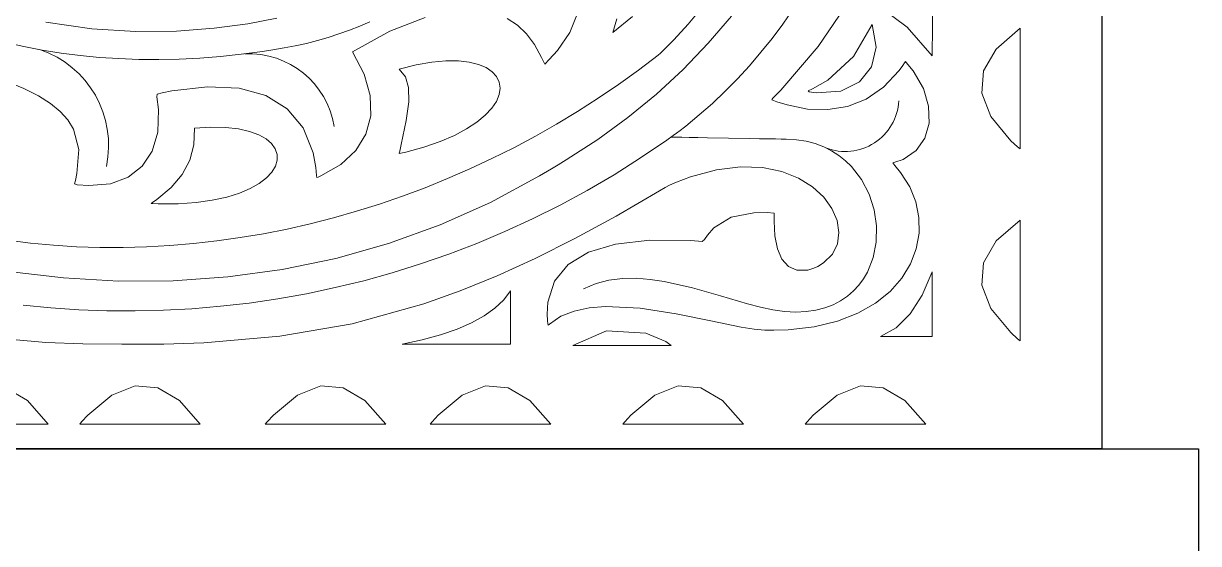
# Model space of a CAD drawing. Header units: inches. Extents: x 249 to 1192, y -18 to 440.
# Drawn here: x 610.308 to 610.912, y 240.85 to 241.118 of the extents above; entities that cross this region are included whole.
import ezdxf

# ---------------------------------------------------------------- set-up
doc = ezdxf.new("R2010")
doc.units = ezdxf.units.IN
doc.header["$MEASUREMENT"] = 0
doc.layers.add('KACA', color=141, linetype='Continuous', lineweight=30)
doc.layers.add('KOLOM', color=5, linetype='Continuous')

# ---------------------------------------------------------------- blocks, each defined once
blk = doc.blocks.new('GORGA')
blk.add_lwpolyline([(366.59218, 151.19092), (367.59218, 151.19092), (367.59218, 149.19092), (366.59218, 149.19092)], close=True)
blk.add_lwpolyline([(366.59218, 151.19092), (367.59218, 151.19092), (367.59218, 149.19092), (366.59218, 149.19092)], close=True)
at = {"lineweight": 9}
for points in [[(367.0295, 149.28214), (367.05773, 149.27877), (367.08602, 149.27715), (367.11429, 149.2773), (367.14243, 149.27928), (367.17032, 149.2831), (367.19789, 149.2888), (367.22501, 149.29643), (367.25159, 149.30601), (367.27753, 149.31758), (367.30272, 149.33117), (367.30889, 149.33489), (367.31234, 149.33698), (367.31654, 149.33947), (367.33282, 149.34995), (367.34828, 149.36123), (367.36291, 149.37326), (367.37669, 149.386), (367.38959, 149.3994), (367.40161, 149.41341)], [(367.04863, 149.41027), (367.07233, 149.40688), (367.0949, 149.40548), (367.11602, 149.4057), (367.13539, 149.40716), (367.15269, 149.40949), (367.16762, 149.41231)], [(367.0295, 149.28214), (367.05773, 149.27877), (367.08602, 149.27715), (367.11429, 149.2773), (367.14243, 149.27928), (367.17032, 149.2831), (367.19789, 149.2888), (367.22501, 149.29643), (367.25159, 149.30601), (367.27753, 149.31758), (367.30272, 149.33117), (367.30889, 149.33489), (367.31234, 149.33698), (367.31654, 149.33947), (367.33282, 149.34995), (367.34828, 149.36123), (367.36291, 149.37326), (367.37669, 149.386), (367.38959, 149.3994), (367.40161, 149.41341)], [(367.04863, 149.41027), (367.07233, 149.40688), (367.0949, 149.40548), (367.11602, 149.4057), (367.13539, 149.40716), (367.15269, 149.40949), (367.16762, 149.41231)], [(367.32214, 149.41444), (367.31839, 149.40501), (367.31198, 149.39562), (367.30781, 149.391), (367.30549, 149.38872), (367.30386, 149.39215), (367.30024, 149.39872), (367.29609, 149.40424), (367.2914, 149.40872), (367.28618, 149.41219)], [(367.24392, 149.41269), (367.22577, 149.40557), (367.20645, 149.39506), (367.21253, 149.38354), (367.21566, 149.37251), (367.21593, 149.36214), (367.21342, 149.35264), (367.20824, 149.3442), (367.20048, 149.33701), (367.19023, 149.33126), (367.18877, 149.33065), (367.18808, 149.33045), (367.18802, 149.3315), (367.18765, 149.33555), (367.18627, 149.34309), (367.18113, 149.35591), (367.17293, 149.3657), (367.16188, 149.37249), (367.14816, 149.37628), (367.13197, 149.37708), (367.11349, 149.37491), (367.10854, 149.3739), (367.10601, 149.37332), (367.10587, 149.37182), (367.10664, 149.36538), (367.10625, 149.35377), (367.10344, 149.344), (367.09833, 149.3362), (367.09111, 149.33054), (367.0819, 149.32716), (367.07088, 149.32621), (367.06474, 149.3267), (367.06346, 149.32716), (367.06392, 149.32894), (367.06469, 149.33237), (367.06565, 149.34477), (367.06293, 149.3553), (367.06006, 149.35999), (367.05612, 149.36437), (367.05107, 149.36849), (367.04484, 149.37239), (367.0374, 149.37612), (367.02869, 149.37974)], [(367.46225, 149.4215), (367.44625, 149.39781), (367.42693, 149.37529), (367.42427, 149.37259), (367.42292, 149.37125), (367.42235, 149.37034), (367.42495, 149.36937), (367.43018, 149.36771), (367.4407, 149.3656), (367.45114, 149.36528), (367.46129, 149.36692), (367.47093, 149.37071), (367.47987, 149.37684), (367.48788, 149.38549), (367.48972, 149.38806), (367.49061, 149.38942), (367.49105, 149.39009), (367.49154, 149.38956), (367.49511, 149.38519), (367.50033, 149.37614), (367.50304, 149.36707), (367.50328, 149.35842), (367.50114, 149.35067), (367.49666, 149.34428), (367.48991, 149.3397), (367.4857, 149.33824), (367.48457, 149.33797), (367.48566, 149.33653), (367.48859, 149.33302), (367.49328, 149.32562), (367.49642, 149.31782), (367.49803, 149.3098), (367.4981, 149.30171), (367.49665, 149.29371), (367.49368, 149.28596), (367.48919, 149.27861), (367.48318, 149.27184), (367.47567, 149.26579), (367.46666, 149.26062), (367.45616, 149.2565), (367.44416, 149.25358), (367.43068, 149.25203), (367.42338, 149.25181), (367.41993, 149.25184), (367.41872, 149.25187), (367.41316, 149.2524), (367.40656, 149.25349), (367.39093, 149.25671), (367.37316, 149.26035), (367.35463, 149.2632), (367.33667, 149.26407), (367.32833, 149.26338), (367.32064, 149.26174), (367.31378, 149.25901), (367.3079, 149.25503), (367.30724, 149.25444), (367.30707, 149.25512), (367.30691, 149.25682), (367.30676, 149.26012), (367.30713, 149.26632), (367.31052, 149.27706), (367.31745, 149.28562), (367.32792, 149.29198), (367.34194, 149.29615), (367.3595, 149.29813), (367.3806, 149.29792), (367.38643, 149.29753), (367.38775, 149.29849), (367.38917, 149.30069), (367.39254, 149.30453), (367.40139, 149.30992), (367.41306, 149.31229), (367.41995, 149.31234), (367.42361, 149.31203), (367.42349, 149.30796), (367.42391, 149.30039), (367.42524, 149.2938), (367.42754, 149.28848), (367.43087, 149.28469), (367.43527, 149.2827), (367.4408, 149.28278), (367.44401, 149.28369), (367.44601, 149.28455), (367.44899, 149.28644), (367.45348, 149.29099), (367.45609, 149.29633), (367.45688, 149.3022), (367.45593, 149.30833), (367.4533, 149.31445), (367.44906, 149.32029), (367.4433, 149.32558), (367.43606, 149.33005), (367.42744, 149.33344), (367.41749, 149.33546), (367.40629, 149.33586), (367.39391, 149.33437), (367.38041, 149.33071), (367.37327, 149.32798), (367.36961, 149.32638), (367.36739, 149.32522), (367.36452, 149.3235), (367.34219, 149.31056), (367.32092, 149.29901), (367.30056, 149.28879), (367.28093, 149.27982), (367.26187, 149.27205), (367.24319, 149.26541), (367.20636, 149.25523), (367.16909, 149.24874), (367.13002, 149.24542), (367.1094, 149.24477), (367.08783, 149.24472), (367.06766, 149.24488), (367.04867, 149.24555), (367.01227, 149.24876)], [(367.32214, 149.41444), (367.31839, 149.40501), (367.31198, 149.39562), (367.30781, 149.391), (367.30549, 149.38872), (367.30386, 149.39215), (367.30024, 149.39872), (367.29609, 149.40424), (367.2914, 149.40872), (367.28618, 149.41219)], [(367.24392, 149.41269), (367.22577, 149.40557), (367.20645, 149.39506), (367.21253, 149.38354), (367.21566, 149.37251), (367.21593, 149.36214), (367.21342, 149.35264), (367.20824, 149.3442), (367.20048, 149.33701), (367.19023, 149.33126), (367.18877, 149.33065), (367.18808, 149.33045), (367.18802, 149.3315), (367.18765, 149.33555), (367.18627, 149.34309), (367.18113, 149.35591), (367.17293, 149.3657), (367.16188, 149.37249), (367.14816, 149.37628), (367.13197, 149.37708), (367.11349, 149.37491), (367.10854, 149.3739), (367.10601, 149.37332), (367.10587, 149.37182), (367.10664, 149.36538), (367.10625, 149.35377), (367.10344, 149.344), (367.09833, 149.3362), (367.09111, 149.33054), (367.0819, 149.32716), (367.07088, 149.32621), (367.06474, 149.3267), (367.06346, 149.32716), (367.06392, 149.32894), (367.06469, 149.33237), (367.06565, 149.34477), (367.06293, 149.3553), (367.06006, 149.35999), (367.05612, 149.36437), (367.05107, 149.36849), (367.04484, 149.37239), (367.0374, 149.37612), (367.02869, 149.37974)], [(367.46225, 149.4215), (367.44625, 149.39781), (367.42693, 149.37529), (367.42427, 149.37259), (367.42292, 149.37125), (367.42235, 149.37034), (367.42495, 149.36937), (367.43018, 149.36771), (367.4407, 149.3656), (367.45114, 149.36528), (367.46129, 149.36692), (367.47093, 149.37071), (367.47987, 149.37684), (367.48788, 149.38549), (367.48972, 149.38806), (367.49061, 149.38942), (367.49105, 149.39009), (367.49154, 149.38956), (367.49511, 149.38519), (367.50033, 149.37614), (367.50304, 149.36707), (367.50328, 149.35842), (367.50114, 149.35067), (367.49666, 149.34428), (367.48991, 149.3397), (367.4857, 149.33824), (367.48457, 149.33797), (367.48566, 149.33653), (367.48859, 149.33302), (367.49328, 149.32562), (367.49642, 149.31782), (367.49803, 149.3098), (367.4981, 149.30171), (367.49665, 149.29371), (367.49368, 149.28596), (367.48919, 149.27861), (367.48318, 149.27184), (367.47567, 149.26579), (367.46666, 149.26062), (367.45616, 149.2565), (367.44416, 149.25358), (367.43068, 149.25203), (367.42338, 149.25181), (367.41993, 149.25184), (367.41872, 149.25187), (367.41316, 149.2524), (367.40656, 149.25349), (367.39093, 149.25671), (367.37316, 149.26035), (367.35463, 149.2632), (367.33667, 149.26407), (367.32833, 149.26338), (367.32064, 149.26174), (367.31378, 149.25901), (367.3079, 149.25503), (367.30724, 149.25444), (367.30707, 149.25512), (367.30691, 149.25682), (367.30676, 149.26012), (367.30713, 149.26632), (367.31052, 149.27706), (367.31745, 149.28562), (367.32792, 149.29198), (367.34194, 149.29615), (367.3595, 149.29813), (367.3806, 149.29792), (367.38643, 149.29753), (367.38775, 149.29849), (367.38917, 149.30069), (367.39254, 149.30453), (367.40139, 149.30992), (367.41306, 149.31229), (367.41995, 149.31234), (367.42361, 149.31203), (367.42349, 149.30796), (367.42391, 149.30039), (367.42524, 149.2938), (367.42754, 149.28848), (367.43087, 149.28469), (367.43527, 149.2827), (367.4408, 149.28278), (367.44401, 149.28369), (367.44601, 149.28455), (367.44899, 149.28644), (367.45348, 149.29099), (367.45609, 149.29633), (367.45688, 149.3022), (367.45593, 149.30833), (367.4533, 149.31445), (367.44906, 149.32029), (367.4433, 149.32558), (367.43606, 149.33005), (367.42744, 149.33344), (367.41749, 149.33546), (367.40629, 149.33586), (367.39391, 149.33437), (367.38041, 149.33071), (367.37327, 149.32798), (367.36961, 149.32638), (367.36739, 149.32522), (367.36452, 149.3235), (367.34219, 149.31056), (367.32092, 149.29901), (367.30056, 149.28879), (367.28093, 149.27982), (367.26187, 149.27205), (367.24319, 149.26541), (367.20636, 149.25523), (367.16909, 149.24874), (367.13002, 149.24542), (367.1094, 149.24477), (367.08783, 149.24472), (367.06766, 149.24488), (367.04867, 149.24555), (367.01227, 149.24876)], [(367.43321, 149.41672), (367.42794, 149.40921), (367.42244, 149.40189), (367.41673, 149.39478), (367.4108, 149.38788), (367.40466, 149.3812), (367.39831, 149.37474), (367.39175, 149.36853), (367.38498, 149.36255), (367.37802, 149.35683), (367.37446, 149.35407), (367.37401, 149.35373), (367.37324, 149.35316), (367.37157, 149.35197), (367.36824, 149.34959), (367.35477, 149.34044), (367.34112, 149.33182), (367.3273, 149.32373), (367.31332, 149.31616), (367.2992, 149.3091), (367.28495, 149.30256), (367.27059, 149.29652), (367.25613, 149.29099), (367.24159, 149.28595), (367.22697, 149.2814), (367.2123, 149.27734), (367.19759, 149.27376), (367.18285, 149.27066), (367.16809, 149.26802), (367.15334, 149.26586), (367.1386, 149.26415), (367.12389, 149.2629), (367.10922, 149.2621), (367.09461, 149.26175), (367.08008, 149.26184), (367.06562, 149.26236), (367.05127, 149.26332), (367.03704, 149.26469)], [(367.43321, 149.41672), (367.42794, 149.40921), (367.42244, 149.40189), (367.41673, 149.39478), (367.4108, 149.38788), (367.40466, 149.3812), (367.39831, 149.37474), (367.39175, 149.36853), (367.38498, 149.36255), (367.37802, 149.35683), (367.37446, 149.35407), (367.37401, 149.35373), (367.37324, 149.35316), (367.37157, 149.35197), (367.36824, 149.34959), (367.35477, 149.34044), (367.34112, 149.33182), (367.3273, 149.32373), (367.31332, 149.31616), (367.2992, 149.3091), (367.28495, 149.30256), (367.27059, 149.29652), (367.25613, 149.29099), (367.24159, 149.28595), (367.22697, 149.2814), (367.2123, 149.27734), (367.19759, 149.27376), (367.18285, 149.27066), (367.16809, 149.26802), (367.15334, 149.26586), (367.1386, 149.26415), (367.12389, 149.2629), (367.10922, 149.2621), (367.09461, 149.26175), (367.08008, 149.26184), (367.06562, 149.26236), (367.05127, 149.26332), (367.03704, 149.26469)], [(367.02801, 149.39983), (367.03735, 149.39775), (367.04686, 149.39594), (367.05652, 149.39441), (367.06632, 149.39315), (367.07626, 149.39219), (367.08634, 149.39151), (367.09655, 149.39113), (367.10688, 149.39104), (367.11732, 149.39126), (367.12788, 149.39178), (367.13853, 149.39261), (367.14929, 149.39376), (367.16014, 149.39523), (367.16559, 149.39608), (367.16835, 149.39654), (367.17127, 149.39701), (367.17707, 149.3981), (367.1828, 149.39937), (367.18845, 149.40081), (367.19402, 149.40242), (367.19951, 149.40421), (367.20493, 149.40615), (367.21026, 149.40826), (367.21551, 149.41053)], [(367.02801, 149.39983), (367.03735, 149.39775), (367.04686, 149.39594), (367.05652, 149.39441), (367.06632, 149.39315), (367.07626, 149.39219), (367.08634, 149.39151), (367.09655, 149.39113), (367.10688, 149.39104), (367.11732, 149.39126), (367.12788, 149.39178), (367.13853, 149.39261), (367.14929, 149.39376), (367.16014, 149.39523), (367.16559, 149.39608), (367.16835, 149.39654), (367.17127, 149.39701), (367.17707, 149.3981), (367.1828, 149.39937), (367.18845, 149.40081), (367.19402, 149.40242), (367.19951, 149.40421), (367.20493, 149.40615), (367.21026, 149.40826), (367.21551, 149.41053)], [(367.38622, 149.41749), (367.37922, 149.40929), (367.37183, 149.40124), (367.36798, 149.39729), (367.36602, 149.39532), (367.36503, 149.39435), (367.3638, 149.39337), (367.35373, 149.38567), (367.34345, 149.37827), (367.333, 149.37116), (367.32237, 149.36434), (367.31157, 149.35783), (367.30062, 149.35161), (367.28953, 149.3457), (367.2783, 149.34009), (367.26694, 149.3348), (367.25547, 149.32981), (367.2439, 149.32514), (367.23223, 149.32079), (367.22048, 149.31676), (367.20865, 149.31305), (367.19676, 149.30967), (367.18481, 149.30662), (367.17282, 149.3039), (367.1608, 149.30151), (367.14875, 149.29946), (367.13668, 149.29775), (367.12461, 149.29638), (367.11255, 149.29536), (367.1005, 149.29469), (367.08848, 149.29436), (367.07649, 149.29439), (367.06455, 149.29478), (367.05266, 149.29552), (367.04084, 149.29663), (367.02909, 149.2981)], [(367.38622, 149.41749), (367.37922, 149.40929), (367.37183, 149.40124), (367.36798, 149.39729), (367.36602, 149.39532), (367.36503, 149.39435), (367.3638, 149.39337), (367.35373, 149.38567), (367.34345, 149.37827), (367.333, 149.37116), (367.32237, 149.36434), (367.31157, 149.35783), (367.30062, 149.35161), (367.28953, 149.3457), (367.2783, 149.34009), (367.26694, 149.3348), (367.25547, 149.32981), (367.2439, 149.32514), (367.23223, 149.32079), (367.22048, 149.31676), (367.20865, 149.31305), (367.19676, 149.30967), (367.18481, 149.30662), (367.17282, 149.3039), (367.1608, 149.30151), (367.14875, 149.29946), (367.13668, 149.29775), (367.12461, 149.29638), (367.11255, 149.29536), (367.1005, 149.29469), (367.08848, 149.29436), (367.07649, 149.29439), (367.06455, 149.29478), (367.05266, 149.29552), (367.04084, 149.29663), (367.02909, 149.2981)], [(367.35068, 149.41326), (367.34059, 149.40488), (367.3425, 149.412)], [(367.35068, 149.41326), (367.34059, 149.40488), (367.3425, 149.412)], [(367.32544, 149.27317), (367.33185, 149.27588), (367.33852, 149.27761), (367.34541, 149.27847), (367.35246, 149.27857), (367.35965, 149.27803), (367.36691, 149.27696), (367.38153, 149.27364), (367.39595, 149.26952), (367.40985, 149.26548), (367.41649, 149.26376), (367.42286, 149.2624), (367.42893, 149.2615), (367.43465, 149.26118), (367.44003, 149.26143), (367.44503, 149.26217), (367.44964, 149.26337), (367.45388, 149.26499), (367.45774, 149.26699), (367.46123, 149.26936), (367.46435, 149.27204), (367.4671, 149.27502), (367.46949, 149.27826), (367.47152, 149.28173), (367.47449, 149.28922), (367.47605, 149.29723), (367.47621, 149.30551), (367.475, 149.31379), (367.47243, 149.32181), (367.46853, 149.32932), (367.46332, 149.33606), (367.46022, 149.33905), (367.45681, 149.34176), (367.45308, 149.34415), (367.44903, 149.34618), (367.44468, 149.34782), (367.44001, 149.34904), (367.43503, 149.34981), (367.42975, 149.3501), (367.42909, 149.35011), (367.42721, 149.35014), (367.42428, 149.3502), (367.42049, 149.35027), (367.41601, 149.35035), (367.411, 149.35044), (367.40012, 149.35064), (367.38924, 149.35085), (367.38424, 149.35094), (367.37975, 149.35102), (367.37596, 149.35109), (367.37304, 149.35114), (367.37116, 149.35118), (367.37049, 149.35119)], [(367.32544, 149.27317), (367.33185, 149.27588), (367.33852, 149.27761), (367.34541, 149.27847), (367.35246, 149.27857), (367.35965, 149.27803), (367.36691, 149.27696), (367.38153, 149.27364), (367.39595, 149.26952), (367.40985, 149.26548), (367.41649, 149.26376), (367.42286, 149.2624), (367.42893, 149.2615), (367.43465, 149.26118), (367.44003, 149.26143), (367.44503, 149.26217), (367.44964, 149.26337), (367.45388, 149.26499), (367.45774, 149.26699), (367.46123, 149.26936), (367.46435, 149.27204), (367.4671, 149.27502), (367.46949, 149.27826), (367.47152, 149.28173), (367.47449, 149.28922), (367.47605, 149.29723), (367.47621, 149.30551), (367.475, 149.31379), (367.47243, 149.32181), (367.46853, 149.32932), (367.46332, 149.33606), (367.46022, 149.33905), (367.45681, 149.34176), (367.45308, 149.34415), (367.44903, 149.34618), (367.44468, 149.34782), (367.44001, 149.34904), (367.43503, 149.34981), (367.42975, 149.3501), (367.42909, 149.35011), (367.42721, 149.35014), (367.42428, 149.3502), (367.42049, 149.35027), (367.41601, 149.35035), (367.411, 149.35044), (367.40012, 149.35064), (367.38924, 149.35085), (367.38424, 149.35094), (367.37975, 149.35102), (367.37596, 149.35109), (367.37304, 149.35114), (367.37116, 149.35118), (367.37049, 149.35119)]]:
    blk.add_lwpolyline(points, dxfattribs=at)
for points in [[(367.50528, 149.46911), (367.49338, 149.43835), (367.48585, 149.42628), (367.47789, 149.41817), (367.49206, 149.40762), (367.50493, 149.39288), (367.50494, 149.39616), (367.50498, 149.40479), (367.5051, 149.431), (367.50522, 149.4572), (367.50526, 149.46583), (367.50528, 149.46911)], [(367.50528, 149.46911), (367.49338, 149.43835), (367.48585, 149.42628), (367.47789, 149.41817), (367.49206, 149.40762), (367.50493, 149.39288), (367.50494, 149.39616), (367.50498, 149.40479), (367.5051, 149.431), (367.50522, 149.4572), (367.50526, 149.46583), (367.50528, 149.46911)], [(367.47404, 149.40908), (367.47604, 149.39748), (367.47369, 149.38737), (367.46745, 149.37954), (367.45778, 149.3748), (367.44514, 149.37396), (367.44157, 149.37446), (367.44107, 149.375), (367.44321, 149.37596), (367.4512, 149.38048), (367.46445, 149.39267), (367.47404, 149.40908)], [(367.47404, 149.40908), (367.47604, 149.39748), (367.47369, 149.38737), (367.46745, 149.37954), (367.45778, 149.3748), (367.44514, 149.37396), (367.44157, 149.37446), (367.44107, 149.375), (367.44321, 149.37596), (367.4512, 149.38048), (367.46445, 149.39267), (367.47404, 149.40908)], [(367.55009, 149.40722), (367.53787, 149.39646), (367.53129, 149.38529), (367.53036, 149.37371), (367.53505, 149.36172), (367.54539, 149.34932), (367.54885, 149.34616), (367.55009, 149.34514), (367.55009, 149.34579), (367.55009, 149.3548), (367.55009, 149.38756), (367.55009, 149.40149), (367.55009, 149.40722)], [(367.55009, 149.40722), (367.53787, 149.39646), (367.53129, 149.38529), (367.53036, 149.37371), (367.53505, 149.36172), (367.54539, 149.34932), (367.54885, 149.34616), (367.55009, 149.34514), (367.55009, 149.34579), (367.55009, 149.3548), (367.55009, 149.38756), (367.55009, 149.40149), (367.55009, 149.40722)], [(367.23052, 149.38614), (367.23931, 149.38833), (367.24733, 149.38972), (367.25456, 149.39039), (367.261, 149.39038), (367.26662, 149.38976), (367.27142, 149.38857), (367.27537, 149.38689), (367.27846, 149.38477), (367.28068, 149.38226), (367.28202, 149.37943), (367.28245, 149.37633), (367.28196, 149.37302), (367.28055, 149.36956), (367.27818, 149.36601), (367.27486, 149.36242), (367.27056, 149.35886), (367.26527, 149.35538), (367.25897, 149.35204), (367.25165, 149.3489), (367.2433, 149.34602), (367.23389, 149.34345), (367.23137, 149.34287), (367.23054, 149.34275), (367.23059, 149.34298), (367.2308, 149.3439), (367.2316, 149.34744), (367.23412, 149.35973), (367.23544, 149.36934), (367.23539, 149.37667), (367.2338, 149.38214), (367.23052, 149.38614)], [(367.23052, 149.38614), (367.23931, 149.38833), (367.24733, 149.38972), (367.25456, 149.39039), (367.261, 149.39038), (367.26662, 149.38976), (367.27142, 149.38857), (367.27537, 149.38689), (367.27846, 149.38477), (367.28068, 149.38226), (367.28202, 149.37943), (367.28245, 149.37633), (367.28196, 149.37302), (367.28055, 149.36956), (367.27818, 149.36601), (367.27486, 149.36242), (367.27056, 149.35886), (367.26527, 149.35538), (367.25897, 149.35204), (367.25165, 149.3489), (367.2433, 149.34602), (367.23389, 149.34345), (367.23137, 149.34287), (367.23054, 149.34275), (367.23059, 149.34298), (367.2308, 149.3439), (367.2316, 149.34744), (367.23412, 149.35973), (367.23544, 149.36934), (367.23539, 149.37667), (367.2338, 149.38214), (367.23052, 149.38614)], [(367.12516, 149.3557), (367.13368, 149.35621), (367.14124, 149.35607), (367.14786, 149.35534), (367.15354, 149.35409), (367.15827, 149.35238), (367.16205, 149.35028), (367.16489, 149.34785), (367.16679, 149.34517), (367.16775, 149.3423), (367.16777, 149.3393), (367.16686, 149.33624), (367.16501, 149.33318), (367.16223, 149.3302), (367.15851, 149.32736), (367.15387, 149.32472), (367.14829, 149.32236), (367.14179, 149.32033), (367.13436, 149.31871), (367.126, 149.31755), (367.11672, 149.31693), (367.10652, 149.31692), (367.10383, 149.31702), (367.10296, 149.31709), (367.1031, 149.31718), (367.10365, 149.31754), (367.1058, 149.319), (367.11325, 149.3252), (367.11891, 149.33198), (367.12278, 149.33932), (367.12487, 149.34722), (367.12516, 149.3557)], [(367.12516, 149.3557), (367.13368, 149.35621), (367.14124, 149.35607), (367.14786, 149.35534), (367.15354, 149.35409), (367.15827, 149.35238), (367.16205, 149.35028), (367.16489, 149.34785), (367.16679, 149.34517), (367.16775, 149.3423), (367.16777, 149.3393), (367.16686, 149.33624), (367.16501, 149.33318), (367.16223, 149.3302), (367.15851, 149.32736), (367.15387, 149.32472), (367.14829, 149.32236), (367.14179, 149.32033), (367.13436, 149.31871), (367.126, 149.31755), (367.11672, 149.31693), (367.10652, 149.31692), (367.10383, 149.31702), (367.10296, 149.31709), (367.1031, 149.31718), (367.10365, 149.31754), (367.1058, 149.319), (367.11325, 149.3252), (367.11891, 149.33198), (367.12278, 149.33932), (367.12487, 149.34722), (367.12516, 149.3557)], [(367.55009, 149.30852), (367.53787, 149.29776), (367.53129, 149.28659), (367.53036, 149.27501), (367.53505, 149.26302), (367.54539, 149.25062), (367.54885, 149.24746), (367.55009, 149.24645), (367.55009, 149.2471), (367.55009, 149.25611), (367.55009, 149.28887), (367.55009, 149.30279), (367.55009, 149.30852)], [(367.55009, 149.30852), (367.53787, 149.29776), (367.53129, 149.28659), (367.53036, 149.27501), (367.53505, 149.26302), (367.54539, 149.25062), (367.54885, 149.24746), (367.55009, 149.24645), (367.55009, 149.2471), (367.55009, 149.25611), (367.55009, 149.28887), (367.55009, 149.30279), (367.55009, 149.30852)], [(367.47824, 149.24858), (367.47938, 149.24858), (367.48241, 149.24858), (367.49158, 149.24858), (367.50076, 149.24858), (367.50378, 149.24858), (367.50493, 149.24858), (367.50493, 149.25002), (367.50493, 149.25379), (367.50493, 149.26525), (367.50493, 149.27671), (367.50493, 149.28049), (367.50493, 149.28192), (367.49968, 149.26984), (367.49348, 149.26026), (367.48633, 149.25317), (367.47824, 149.24858)], [(367.47824, 149.24858), (367.47938, 149.24858), (367.48241, 149.24858), (367.49158, 149.24858), (367.50076, 149.24858), (367.50378, 149.24858), (367.50493, 149.24858), (367.50493, 149.25002), (367.50493, 149.25379), (367.50493, 149.26525), (367.50493, 149.27671), (367.50493, 149.28049), (367.50493, 149.28192), (367.49968, 149.26984), (367.49348, 149.26026), (367.48633, 149.25317), (367.47824, 149.24858)], [(367.2879, 149.27212), (367.2879, 149.27095), (367.2879, 149.26784), (367.2879, 149.25843), (367.2879, 149.24901), (367.2879, 149.24591), (367.2879, 149.24473), (367.28727, 149.24473), (367.2855, 149.24473), (367.27918, 149.24473), (367.27024, 149.24473), (367.25999, 149.24473), (367.24974, 149.24473), (367.24079, 149.24473), (367.23447, 149.24473), (367.2327, 149.24473), (367.23207, 149.24473), (367.24246, 149.24698), (367.25188, 149.24956), (367.26032, 149.25247), (367.26778, 149.25573), (367.27428, 149.25932), (367.27979, 149.26325), (367.28433, 149.26752), (367.2879, 149.27212)], [(367.2879, 149.27212), (367.2879, 149.27095), (367.2879, 149.26784), (367.2879, 149.25843), (367.2879, 149.24901), (367.2879, 149.24591), (367.2879, 149.24473), (367.28727, 149.24473), (367.2855, 149.24473), (367.27918, 149.24473), (367.27024, 149.24473), (367.25999, 149.24473), (367.24974, 149.24473), (367.24079, 149.24473), (367.23447, 149.24473), (367.2327, 149.24473), (367.23207, 149.24473), (367.24246, 149.24698), (367.25188, 149.24956), (367.26032, 149.25247), (367.26778, 149.25573), (367.27428, 149.25932), (367.27979, 149.26325), (367.28433, 149.26752), (367.2879, 149.27212)], [(367.31984, 149.24403), (367.33722, 149.25159), (367.35754, 149.25035), (367.36779, 149.24605), (367.37055, 149.24403), (367.36311, 149.24403), (367.33607, 149.24403), (367.32457, 149.24403), (367.31984, 149.24403)], [(367.31984, 149.24403), (367.33722, 149.25159), (367.35754, 149.25035), (367.36779, 149.24605), (367.37055, 149.24403), (367.36311, 149.24403), (367.33607, 149.24403), (367.32457, 149.24403), (367.31984, 149.24403)], [(367.04996, 149.2035), (367.0392, 149.21571), (367.02803, 149.22229), (367.01645, 149.22323), (367.00446, 149.21853), (366.99206, 149.20819), (366.9889, 149.20473), (366.98789, 149.2035), (366.98854, 149.2035), (366.99755, 149.2035), (367.03031, 149.2035), (367.04423, 149.2035), (367.04996, 149.2035)], [(367.04996, 149.2035), (367.0392, 149.21571), (367.02803, 149.22229), (367.01645, 149.22323), (367.00446, 149.21853), (366.99206, 149.20819), (366.9889, 149.20473), (366.98789, 149.2035), (366.98854, 149.2035), (366.99755, 149.2035), (367.03031, 149.2035), (367.04423, 149.2035), (367.04996, 149.2035)], [(367.12819, 149.2035), (367.11743, 149.21571), (367.10626, 149.22229), (367.09468, 149.22323), (367.08269, 149.21853), (367.07029, 149.20819), (367.06713, 149.20473), (367.06611, 149.2035), (367.06677, 149.2035), (367.07577, 149.2035), (367.10854, 149.2035), (367.12246, 149.2035), (367.12819, 149.2035)], [(367.12819, 149.2035), (367.11743, 149.21571), (367.10626, 149.22229), (367.09468, 149.22323), (367.08269, 149.21853), (367.07029, 149.20819), (367.06713, 149.20473), (367.06611, 149.2035), (367.06677, 149.2035), (367.07577, 149.2035), (367.10854, 149.2035), (367.12246, 149.2035), (367.12819, 149.2035)], [(367.22371, 149.2035), (367.21295, 149.21571), (367.20178, 149.22229), (367.1902, 149.22323), (367.17821, 149.21853), (367.16581, 149.20819), (367.16265, 149.20473), (367.16163, 149.2035), (367.16229, 149.2035), (367.17129, 149.2035), (367.20405, 149.2035), (367.21798, 149.2035), (367.22371, 149.2035)], [(367.22371, 149.2035), (367.21295, 149.21571), (367.20178, 149.22229), (367.1902, 149.22323), (367.17821, 149.21853), (367.16581, 149.20819), (367.16265, 149.20473), (367.16163, 149.2035), (367.16229, 149.2035), (367.17129, 149.2035), (367.20405, 149.2035), (367.21798, 149.2035), (367.22371, 149.2035)], [(367.30854, 149.2035), (367.29778, 149.21571), (367.2866, 149.22229), (367.27502, 149.22323), (367.26304, 149.21853), (367.25064, 149.20819), (367.24747, 149.20473), (367.24646, 149.2035), (367.24711, 149.2035), (367.25612, 149.2035), (367.28888, 149.2035), (367.3028, 149.2035), (367.30854, 149.2035)], [(367.30854, 149.2035), (367.29778, 149.21571), (367.2866, 149.22229), (367.27502, 149.22323), (367.26304, 149.21853), (367.25064, 149.20819), (367.24747, 149.20473), (367.24646, 149.2035), (367.24711, 149.2035), (367.25612, 149.2035), (367.28888, 149.2035), (367.3028, 149.2035), (367.30854, 149.2035)], [(367.40769, 149.2035), (367.39693, 149.21571), (367.38576, 149.22229), (367.37418, 149.22323), (367.36219, 149.21853), (367.34979, 149.20819), (367.34663, 149.20473), (367.34561, 149.2035), (367.34627, 149.2035), (367.35527, 149.2035), (367.38803, 149.2035), (367.40196, 149.2035), (367.40769, 149.2035)], [(367.40769, 149.2035), (367.39693, 149.21571), (367.38576, 149.22229), (367.37418, 149.22323), (367.36219, 149.21853), (367.34979, 149.20819), (367.34663, 149.20473), (367.34561, 149.2035), (367.34627, 149.2035), (367.35527, 149.2035), (367.38803, 149.2035), (367.40196, 149.2035), (367.40769, 149.2035)], [(367.50152, 149.2035), (367.49075, 149.21571), (367.47958, 149.22229), (367.468, 149.22323), (367.45601, 149.21853), (367.44362, 149.20819), (367.44045, 149.20473), (367.43944, 149.2035), (367.44009, 149.2035), (367.4491, 149.2035), (367.48186, 149.2035), (367.49578, 149.2035), (367.50152, 149.2035)], [(367.50152, 149.2035), (367.49075, 149.21571), (367.47958, 149.22229), (367.468, 149.22323), (367.45601, 149.21853), (367.44362, 149.20819), (367.44045, 149.20473), (367.43944, 149.2035), (367.44009, 149.2035), (367.4491, 149.2035), (367.48186, 149.2035), (367.49578, 149.2035), (367.50152, 149.2035)]]:
    blk.add_lwpolyline(points, close=True, dxfattribs=at)
for points in [[(367.07983, 149.33613, 0.381336), (367.04567, 149.39615)], [(367.07983, 149.33613, 0.381336), (367.04567, 149.39615)], [(367.19705, 149.35654, 0.38288), (367.15109, 149.39398)], [(367.19705, 149.35654, 0.38288), (367.15109, 149.39398)], [(367.48768, 149.36979, -0.510528), (367.45018, 149.34565)], [(367.48768, 149.36979, -0.510528), (367.45018, 149.34565)]]:
    blk.add_lwpolyline(points, format="xyb", dxfattribs=at)
blk = doc.blocks.new('TAMPAK SAMPING KANAN')
at = {"layer": 'KOLOM'}
blk.add_lwpolyline([(609.81245, 240.89919), (610.91245, 240.89919), (610.91245, 240.79919), (609.81245, 240.79919)], close=True, dxfattribs=at)
at = {"layer": 'KACA'}
blk.add_blockref('GORGA', (243.27052, 91.70827), dxfattribs=at)

msp = doc.modelspace()

# ---------------------------------------------------------------- block references
at = {"layer": 'KOLOM'}
msp.add_blockref('TAMPAK SAMPING KANAN', (0, 0), dxfattribs=at)

doc.saveas('drawing.dxf')
